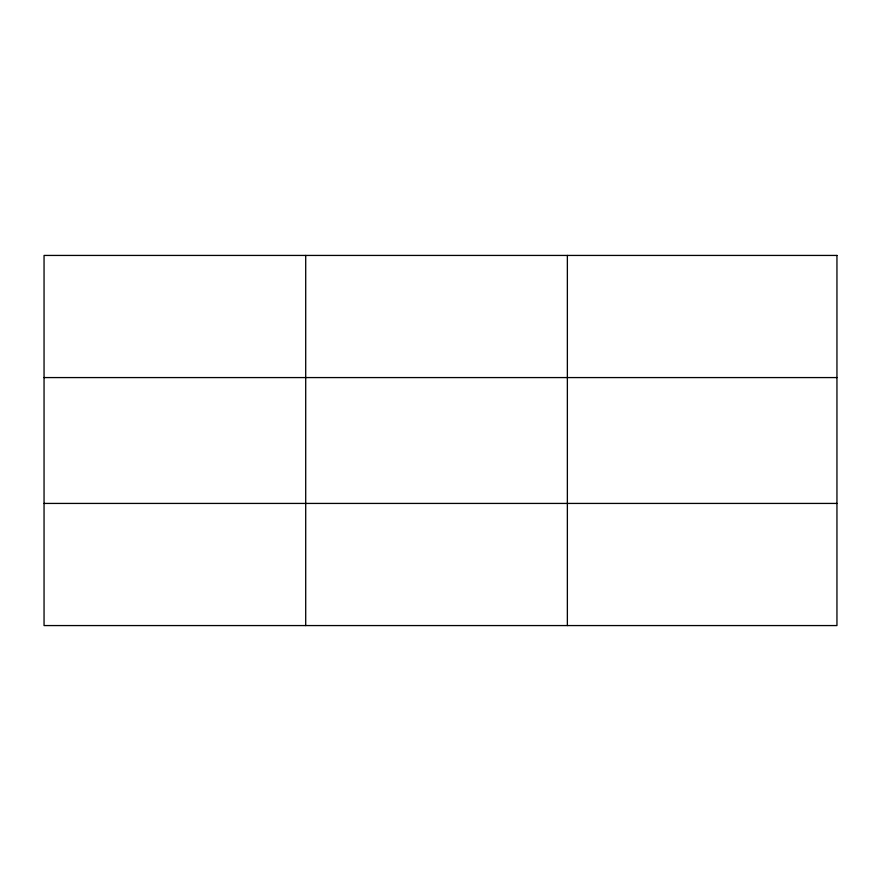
<?xml version="1.0" encoding="UTF-8"?>
<svg xmlns="http://www.w3.org/2000/svg" width="881" height="881" viewBox="0 0 881 881"><rect width="100%" height="100%" fill="white"/><g stroke="black" fill="none" stroke-linecap="round" stroke-linejoin="round"><path stroke-width="1.32" d="M305.707 255.435L305.707 625.565M567.364 255.435L567.364 625.565M44.05 377.575L836.95 377.575M44.05 503.425L836.95 503.425M836.95 255.435L836.95 625.565L44.05 625.565L44.05 255.435L836.95 255.435"/></g></svg>
